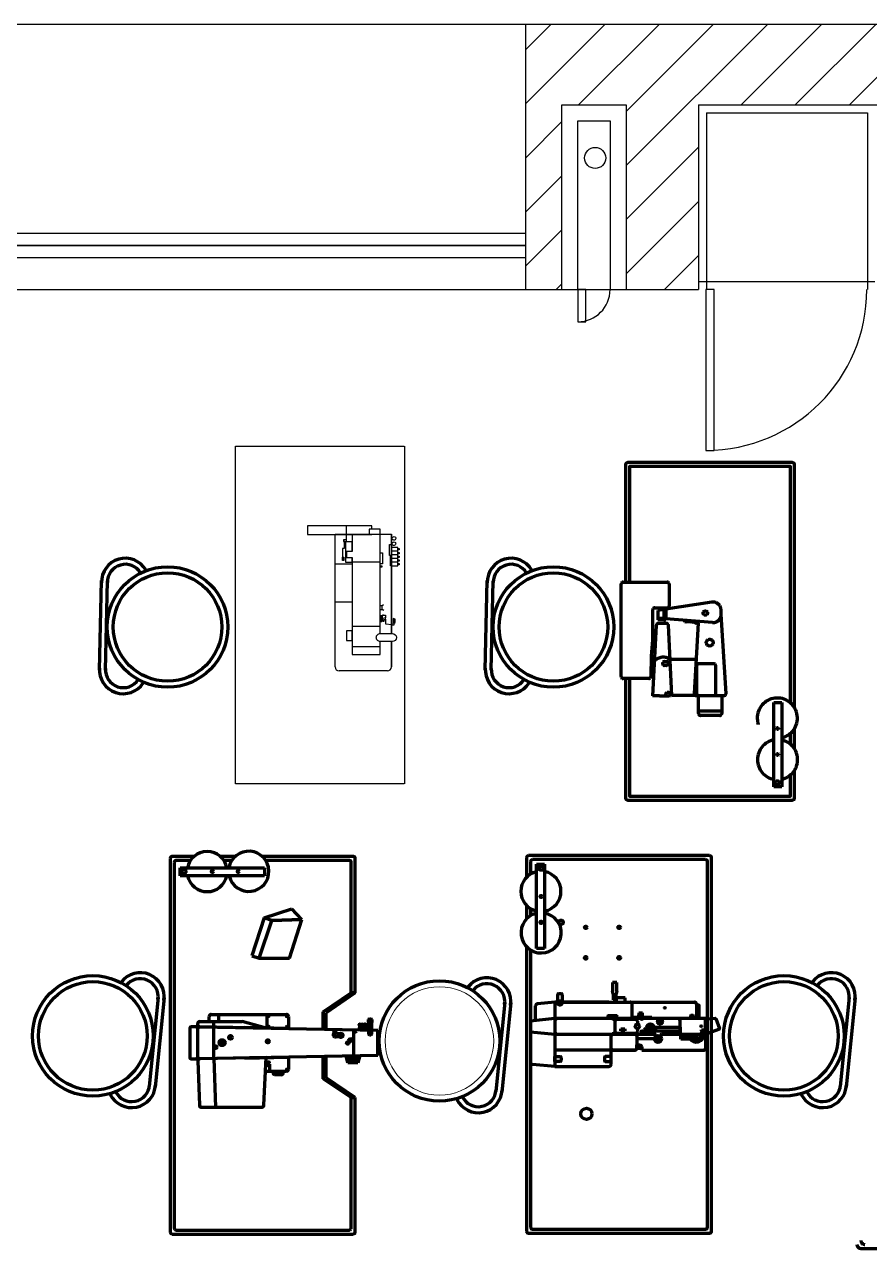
# Model space of a CAD drawing. Header units: inches. Extents: x 548 to 1330, y 676 to 1006.
# Drawn here: x 1081.9 to 1187, y 853.6 to 1005.9 of the extents above; entities that cross this region are included whole.
import ezdxf

# ---------------------------------------------------------------- set-up
doc = ezdxf.new("R2010")
doc.units = ezdxf.units.IN
doc.linetypes.add('ACAD_ISO02W100', pattern=[15, 12, -3])
for name, color, linetype in [('chair', 10, 'Continuous'), ('machines', 21, 'Continuous'), ('main wall', 40, 'Continuous'), ('window', 99, 'Continuous')]:
    doc.layers.add(name, color=color, linetype=linetype)

# ---------------------------------------------------------------- blocks, each defined once
blk = doc.blocks.new('nobs')
at = {"layer": 'machines'}
for p, q in [((826.11, 1346.75), (826.11, 1345.95)), ((826.58, 1345.95), (826.58, 1346.75)), ((827.04, 1345.95), (827.04, 1346.75)), ((827.49, 1345.95), (827.49, 1346.75)), ((827.95, 1345.95), (827.95, 1346.75)), ((828.41, 1345.95), (828.41, 1346.75)), ((826.11, 1345.95), (828.41, 1345.95))]:
    blk.add_line(p, q, dxfattribs=at)
for points in [[(826.26, 1345.95), (826.42, 1345.95), (826.42, 1345.78), (826.26, 1345.78)], [(826.72, 1345.95), (826.88, 1345.95), (826.88, 1345.78), (826.72, 1345.78)], [(827.17, 1345.95), (827.34, 1345.95), (827.34, 1345.78), (827.17, 1345.78)], [(827.63, 1345.95), (827.79, 1345.95), (827.79, 1345.78), (827.63, 1345.78)], [(828.12, 1345.95), (828.28, 1345.95), (828.28, 1345.78), (828.12, 1345.78)]]:
    blk.add_lwpolyline(points, close=True, dxfattribs=at)
blk = doc.blocks.new('line1machine10')
at = {"layer": 'machines'}
for p, q in [((-42, 21.02), (0, 21.02)), ((-42, 0.02), (-42, 21.02)), ((0, 21.02), (0, 0.02)), ((-9.89, 12.06), (-10.96, 12.06)), ((-10.96, 12.06), (-10.96, 4.06)), ((-9.89, 4.06), (-9.89, 12.06)), ((-27.95, 2.13), (-27.95, 8.13)), ((-27.45, 8.63), (-10.95, 8.63)), ((-19.4, 6.52), (-19.4, 8.63)), ((-14.69, 6.52), (-14.69, 8.63)), ((-12.71, 7.7), (-14.08, 7.7)), ((-12.71, 7.48), (-12.71, 7.7)), ((-10.95, 8.63), (-10.95, 1.63)), ((-13.84, 6.52), (-25.9, 6.52)), ((-25.9, 6.52), (-25.9, 3.02)), ((-24.9, 6.52), (-24.9, 3.02)), ((-22.4, 6.52), (-22.4, 3.02)), ((-14.4, 6.52), (-14.4, 3.02)), ((-10.9, 6.52), (-13.1, 6.52)), ((-11.89, 7.48), (-12.71, 7.48)), ((-11.92, 7.48), (-11.73, 7.48)), ((-11.87, 7.19), (-9.9, 7.19)), ((-23.8, 3.5), (-23.8, 3.5)), ((-10.32, 4.06), (-9.89, 4.06)), ((-24.3, 1.63), (-27.45, 1.63)), ((-27.45, 1.63), (-24.3, 1.63)), ((-25.9, 3.02), (-24.3, 3.02)), ((-23.3, 3.02), (-10.9, 3.02)), ((-10.95, 1.63), (-23.3, 1.63)), ((-23.3, 1.63), (-10.95, 1.63)), ((-22.06, 1.53), (-22.21, 1.61)), ((-22.21, 1.61), (-22.21, 1.29)), ((-22.08, 2.34), (-22.18, 1.59)), ((-21.53, 2.34), (-22.08, 2.34)), ((-21.86, 2.84), (-21.03, 2.84)), ((-21.44, 2.75), (-21.78, 2.74)), ((-21.78, 2.74), (-21.78, 2.74)), ((-21.78, 2.74), (-21.77, 2.51)), ((-21.77, 2.51), (-21.57, 2.51)), ((-21.57, 2.51), (-21.53, 2.34)), ((-21.53, 2.34), (-21.35, 2.34)), ((-21.37, 2.34), (-21.44, 2.75)), ((-21.38, 2.74), (-21.04, 2.74)), ((-21.04, 2.34), (-21.37, 2.34)), ((-21.04, 2.74), (-21.04, 2.62)), ((-21.04, 2.62), (-21.04, 2.74)), ((-21.04, 2.74), (-21.04, 2.34)), ((-20.44, 2.58), (-20.31, 2.76)), ((-20.31, 3.02), (-20.31, 2.76)), ((-20.31, 2.76), (-19.83, 2.76)), ((-19.83, 3.02), (-19.83, 2.76)), ((-19.83, 2.76), (-19.71, 2.6)), ((-14.88, 1.63), (-14.88, 1.75)), ((-14.88, 1.75), (-13.6, 1.75)), ((-13.6, 1.75), (-13.6, 1.87)), ((-13.6, 1.87), (-12.24, 1.87)), ((-10.95, 1.63), (-13.25, 1.63)), ((-12.24, 1.87), (-12.24, 1.62)), ((0, 0), (-42, 0)), ((-23.8, 1), (-23.8, 1)), ((-22.21, 1.29), (-22.01, 1.29)), ((-21.43, 1.39), (-22.04, 1.39)), ((-22.03, 1.37), (-21.94, 1.18)), ((-21.94, 1.18), (-21.52, 1.18)), ((-21.52, 1.18), (-21.43, 1.39))]:
    blk.add_line(p, q, dxfattribs=at)
for points in [[(-14.2, 7.7), (-13.82, 7.7), (-13.82, 7.55), (-14.2, 7.55)], [(-24.17, 6.52), (-22.96, 6.52), (-22.96, 7.2), (-24.17, 7.2)], [(-13.1, 6.52), (-12.63, 6.52), (-12.63, 6.52), (-13.1, 6.52)], [(-11.87, 7.19), (-11.63, 7.19), (-11.63, 7.6), (-11.87, 7.6)], [(-10.95, 3.02), (-10.32, 3.02), (-10.32, 4.38), (-10.95, 4.38)], [(-15.06, 3.02), (-14.87, 3.02), (-14.87, 2.84), (-15.06, 2.84)], [(-14.63, 3.02), (-13.27, 3.02), (-13.27, 2.74), (-14.63, 2.74)], [(-21.92, 1.34), (-21.53, 1.34), (-21.53, 1.25), (-21.92, 1.25)]]:
    blk.add_lwpolyline(points, close=True, dxfattribs=at)
for points in [[(-13.1, 6.52), (-11.89, 6.52), (-11.89, 7.34), (-14.42, 7.34), (-14.42, 6.52), (-13.84, 6.52)], [(-13.1, 6.52), (-13.1, 7.2), (-13.84, 7.2), (-13.84, 6.52)]]:
    blk.add_lwpolyline(points, dxfattribs=at)
blk.add_lwpolyline([(-24.3, 1.5), (-24.3, 3, -0.414214), (-23.8, 3.5, -0.414214), (-23.3, 3), (-23.3, 1.5, -1)], format="xyb", close=True, dxfattribs=at)
for centre, start, end in [((-27.45, 8.13), 90, 180), ((-27.45, 2.13), 180, 270)]:
    blk.add_arc(centre, 0.5, start, end, dxfattribs=at)
for centre in [(-12.13, 1.32), (-11.47, 1.3)]:
    blk.add_ellipse(centre, major_axis=(0.06, -0.224), ratio=0.957663, dxfattribs=at)
blk.add_blockref('nobs', (-841, -1345.12), dxfattribs=at)

msp = doc.modelspace()

# ---------------------------------------------------------------- hatches: boundary and pattern name
h = msp.add_hatch()
h.set_pattern_fill('ANSI31', color=256, scale=1.5)
h.paths.add_polyline_path([(730.74, 1005.91), (637.24, 1005.91), (637.24, 972.91), (646.74, 972.91), (646.74, 995.91), (707.74, 995.91), (707.74, 972.91), (716.24, 972.91), (716.24, 995.91), (726.74, 995.91), (726.74, 972.91), (730.74, 972.91)])
h.paths.add_polyline_path([(923.24, 995.91), (977.24, 995.91), (977.24, 972.91), (985.24, 972.91), (985.24, 1005.91), (902.74, 1005.91), (889.74, 1005.91), (889.74, 972.91), (923.24, 972.91)])
h.paths.add_polyline_path([(1237.74, 1005.91), (1144.24, 1005.91), (1144.24, 972.91), (1148.74, 972.91), (1148.74, 995.91), (1156.74, 995.91), (1156.74, 972.91), (1165.74, 972.91), (1165.74, 995.91), (1226.74, 995.91), (1226.74, 972.91), (1237.74, 972.91)])

# ---------------------------------------------------------------- linework, layer by layer
for p, q in [((1144.24, 972.91), (1144.24, 1005.91)), ((1148.74, 972.91), (1148.74, 995.91)), ((1148.74, 995.91), (1156.74, 995.91)), ((1156.74, 995.91), (1156.74, 972.91)), ((1165.74, 995.91), (1226.74, 995.91)), ((1165.74, 995.91), (1165.74, 972.91)), ((1166.74, 994.91), (1186.74, 994.91)), ((1166.74, 994.91), (1166.74, 972.91)), ((1186.74, 994.91), (1186.74, 972.91)), ((1150.74, 972.91), (1150.74, 993.91)), ((1150.74, 993.91), (1154.74, 993.91)), ((1154.74, 993.91), (1154.74, 972.91)), ((1165.74, 973.91), (1187.66, 973.91)), ((1073.24, 972.91), (1165.74, 972.91))]:
    msp.add_line(p, q)
at = {"color": 40, "lineweight": 0}
msp.add_line((1237.74, 1005.91), (1144.24, 1005.91), dxfattribs=at)
at = {"color": 7, "lineweight": 0}
for p, q in [((1144.24, 1005.91), (1144.24, 972.91)), ((1148.74, 972.91), (1148.74, 995.91)), ((1148.74, 995.91), (1156.74, 995.91)), ((1156.74, 995.91), (1156.74, 972.91)), ((1165.74, 972.91), (1165.74, 995.91)), ((1165.74, 995.91), (1226.74, 995.91)), ((1144.24, 972.91), (1148.74, 972.91)), ((1156.74, 972.91), (1165.74, 972.91))]:
    msp.add_line(p, q, dxfattribs=at)
for points in [[(1150.74, 972.91), (1150.74, 968.91), (1151.74, 968.91), (1151.74, 972.91)], [(1166.66, 972.91), (1166.66, 952.91), (1167.66, 952.91), (1167.66, 972.91)]]:
    msp.add_lwpolyline(points, close=True)
msp.add_circle((1152.88, 989.3), 1.31)
for centre, radius in [((1150.74, 972.91), 3.99), ((1166.66, 972.91), 20)]:
    msp.add_arc(centre, radius, 270, 0)
at = {"color": 10, "lineweight": 0}
for centre, start, end in [((1099.71, 930.93), 0, 180), ((1147.69, 930.93), 0, 180), ((1099.71, 930.93), 180, 0), ((1147.69, 930.93), 180, 0), ((1090.42, 880.04), 0, 180), ((1176.35, 880.04), 0, 180), ((1133.52, 879.41), 0, 180), ((1090.42, 880.04), 180, 0), ((1133.52, 879.41), 180, 0), ((1176.35, 880.04), 180, 0)]:
    msp.add_arc(centre, 6.75, start, end, dxfattribs=at)
at = {"layer": 'chair', "lineweight": 100}
for p, q in [((1091.23, 925.54), (1091.49, 936.7)), ((1091.98, 925.54), (1092.24, 936.67)), ((1139.21, 925.54), (1139.46, 936.7)), ((1139.96, 925.54), (1140.21, 936.67)), ((1098.54, 884.82), (1097.44, 873.75)), ((1099.29, 884.77), (1098.18, 873.66)), ((1141.64, 884.2), (1140.53, 873.12)), ((1142.39, 884.14), (1141.28, 873.03)), ((1184.47, 884.82), (1183.36, 873.75)), ((1185.22, 884.77), (1184.11, 873.66))]:
    msp.add_line(p, q, dxfattribs=at)
for centre, radius in [((1099.71, 930.93), 7.5), ((1147.69, 930.93), 7.5), ((1099.71, 930.93), 6.75), ((1147.69, 930.93), 6.75), ((1090.42, 880.04), 7.5), ((1090.42, 880.04), 6.75), ((1133.52, 879.41), 7.5), ((1176.35, 880.04), 7.5), ((1176.35, 880.04), 6.75)]:
    msp.add_circle(centre, radius, dxfattribs=at)
for centre, radius, start, end in [((1094.46, 936.51), 2.97, 30.6651, 181.4564), ((1094.46, 936.51), 2.22, 30.6651, 181.4564), ((1142.43, 936.51), 2.97, 30.6651, 181.4564), ((1142.43, 936.51), 2.22, 30.6651, 181.4564), ((1094.21, 925.6), 2.97, 175.9103, 326.7016), ((1094.21, 925.6), 2.22, 175.9103, 326.7016), ((1142.18, 925.6), 2.97, 175.9103, 326.7016), ((1142.18, 925.6), 2.22, 175.9103, 326.7016), ((1096.32, 884.94), 2.97, 351.5308, 142.3221), ((1096.32, 884.94), 2.22, 351.5308, 142.3221), ((1139.42, 884.31), 2.97, 351.5308, 142.3221), ((1182.25, 884.94), 2.97, 351.5308, 142.3221), ((1182.25, 884.94), 2.22, 351.5308, 142.3221), ((1139.42, 884.31), 2.22, 351.5308, 142.3221), ((1095.24, 874.08), 2.97, 206.2857, 357.077), ((1095.24, 874.08), 2.22, 206.2857, 357.077), ((1138.34, 873.45), 2.97, 206.2857, 357.077), ((1138.34, 873.45), 2.22, 206.2857, 357.077), ((1181.17, 874.08), 2.97, 206.2857, 357.077), ((1181.17, 874.08), 2.22, 206.2857, 357.077)]:
    msp.add_arc(centre, radius, start, end, dxfattribs=at)
at = {"layer": 'machines'}
for p, q in [((1108.15, 911.42), (1108.15, 953.42)), ((1108.15, 953.42), (1129.15, 953.42)), ((1129.17, 953.42), (1129.17, 911.42)), ((1125.11, 943.53), (1117.11, 943.53)), ((1117.11, 943.53), (1117.11, 942.46)), ((1121.98, 941.55), (1121.98, 943.52)), ((1125.11, 943.1), (1125.11, 943.53)), ((1117.11, 942.46), (1125.11, 942.46)), ((1120.54, 942.47), (1127.54, 942.47)), ((1120.54, 925.97), (1120.54, 942.47)), ((1121.69, 941.5), (1121.69, 941.69)), ((1121.69, 941.52), (1121.69, 940.71)), ((1122.65, 942.52), (1122.65, 940.31)), ((1126.15, 930.12), (1126.15, 942.52)), ((1127.54, 942.47), (1127.54, 930.12)), ((1127.54, 930.12), (1127.54, 942.47)), ((1127.54, 942.47), (1127.54, 940.17)), ((1121.69, 940.71), (1121.48, 940.71)), ((1121.48, 940.71), (1121.48, 939.34)), ((1127.3, 939.82), (1127.3, 941.18)), ((1127.3, 941.18), (1127.55, 941.18)), ((1128.34, 940.83), (1127.54, 940.83)), ((1128.34, 940.37), (1127.54, 940.37)), ((1128.34, 939.91), (1127.54, 939.91)), ((1128.34, 938.53), (1128.34, 940.83)), ((1122.65, 938.73), (1120.54, 938.73)), ((1122.65, 939.58), (1122.65, 927.52)), ((1122.65, 939.02), (1126.15, 939.02)), ((1127.42, 939.82), (1127.3, 939.82)), ((1127.42, 938.54), (1127.42, 939.82)), ((1127.54, 938.54), (1127.42, 938.54)), ((1128.34, 939.45), (1127.54, 939.45)), ((1128.34, 938.99), (1127.54, 938.99)), ((1127.54, 938.53), (1128.34, 938.53)), ((1122.65, 934.02), (1120.54, 934.02)), ((1126.15, 933.59), (1126.41, 933.59)), ((1126.15, 933.11), (1126.41, 933.11)), ((1126.33, 931.55), (1126.33, 932.39)), ((1126.41, 933.59), (1126.57, 933.71)), ((1126.41, 933.11), (1126.41, 933.59)), ((1126.6, 932.98), (1126.41, 933.11)), ((1126.43, 932.03), (1126.43, 932.38)), ((1126.43, 932.38), (1126.56, 932.38)), ((1126.56, 932.38), (1126.43, 932.38)), ((1126.43, 932.38), (1126.83, 932.38)), ((1126.83, 932.38), (1126.83, 932.05)), ((1122.65, 931.02), (1126.15, 931.02)), ((1126.83, 932.05), (1126.42, 931.98)), ((1126.42, 931.98), (1126.43, 931.64)), ((1126.43, 931.64), (1126.66, 931.65)), ((1126.43, 931.64), (1126.43, 931.64)), ((1126.66, 931.85), (1126.83, 931.88)), ((1126.66, 931.65), (1126.66, 931.85)), ((1126.83, 931.88), (1126.83, 932.07)), ((1126.83, 931.88), (1126.83, 931.34)), ((1126.83, 931.34), (1127.58, 931.24)), ((1127.65, 931.36), (1127.56, 931.2)), ((1127.56, 931.2), (1127.88, 931.2)), ((1128, 931.9), (1127.78, 931.99)), ((1127.78, 931.99), (1127.78, 931.37)), ((1127.8, 931.38), (1128, 931.48)), ((1127.88, 931.2), (1127.88, 931.41)), ((1128, 931.48), (1128, 931.9)), ((1125.67, 929.62), (1125.67, 929.62)), ((1128.17, 929.62), (1128.17, 929.62)), ((1122.65, 928.52), (1126.15, 928.52)), ((1126.15, 927.52), (1126.15, 929.12)), ((1127.54, 929.12), (1127.54, 925.97)), ((1127.54, 925.97), (1127.54, 929.12)), ((1122.65, 927.52), (1126.15, 927.52)), ((1127.04, 925.47), (1121.04, 925.47)), ((1129.15, 911.42), (1108.15, 911.42))]:
    msp.add_line(p, q, dxfattribs=at)
at = {"layer": 'machines', "linetype": 'ACAD_ISO02W100', "lineweight": 100}
for p, q in [((1156.1, 924.76), (1156.1, 936.26)), ((1156.35, 936.51), (1161.85, 936.51)), ((1162.1, 936.26), (1162.1, 933.56)), ((1167.39, 934.02), (1161.68, 933.14)), ((1160.03, 933.06), (1160.03, 929.29)), ((1160.28, 933.31), (1161.85, 933.31)), ((1161.41, 933.09), (1160.68, 932.98)), ((1160.68, 932.98), (1160.68, 931.82)), ((1161.41, 933.03), (1161.41, 933.31)), ((1161.41, 933.03), (1161.41, 931.97)), ((1161.68, 933.03), (1161.68, 933.31)), ((1161.68, 933.03), (1161.68, 932.03)), ((1163.1, 933.31), (1163.1, 933.29)), ((1168.54, 932.48), (1168.54, 933.03)), ((1169.15, 922.66), (1168.54, 932.48)), ((1161.41, 931.97), (1160.68, 932.04)), ((1161.42, 931.78), (1160.69, 931.82)), ((1167.46, 931.49), (1161.66, 931.93)), ((1164.02, 931.53), (1164.02, 931.75)), ((1165.69, 931.39), (1165.18, 922.65)), ((1160.03, 929.34), (1159.86, 927.35)), ((1159.86, 927.32), (1159.8, 924.75)), ((1165.43, 926.89), (1162.2, 926.89)), ((1167.64, 926.35), (1165.75, 926.35)), ((1165.5, 926.1), (1165.5, 922.64)), ((1167.89, 922.64), (1167.89, 926.1)), ((1159.55, 924.51), (1156.35, 924.51)), ((1160.87, 922.36), (1160.01, 922.36)), ((1162.41, 922.39), (1162.31, 922.38)), ((1165.43, 922.39), (1162.41, 922.39)), ((1165.43, 922.39), (1168.9, 922.39)), ((1165.75, 922.39), (1167.64, 922.39)), ((1168.6, 920.46), (1165.74, 920.46)), ((1125.86, 877.62), (1125.86, 880.74)), ((1125.86, 880.69), (1125.86, 880.69)), ((1125.86, 880.59), (1125.86, 877.77)), ((1125.86, 877.77), (1125.86, 877.62)), ((1122.54, 872.38), (1123.04, 872.38))]:
    msp.add_line(p, q, dxfattribs=at)
at = {"layer": 'machines', "lineweight": 100}
for p, q in [((1100.04, 902.13), (1100.04, 855.63)), ((1103, 902.38), (1100.29, 902.38)), ((1102.56, 901.88), (1100.79, 901.88)), ((1108.14, 902.38), (1106.28, 902.38)), ((1107.71, 901.88), (1106.72, 901.88)), ((1122.79, 902.38), (1111.49, 902.38)), ((1122.29, 901.88), (1111.91, 901.88)), ((1123.04, 885.38), (1123.04, 902.13)), ((1144.35, 902.23), (1144.35, 899.78)), ((1167.1, 902.48), (1144.6, 902.48)), ((1166.6, 901.98), (1145.1, 901.98)), ((1167.35, 855.73), (1167.35, 902.23)), ((1100.54, 901.63), (1100.54, 856.13)), ((1101.27, 900.95), (1111.77, 900.95)), ((1101.27, 899.95), (1101.27, 900.95)), ((1111.77, 900.95), (1111.77, 899.95)), ((1122.54, 885.38), (1122.54, 901.63)), ((1144.85, 901.73), (1144.85, 900.17)), ((1145.59, 890.9), (1145.59, 901.4)), ((1145.59, 901.4), (1146.59, 901.4)), ((1145.59, 890.9), (1145.59, 901.4)), ((1145.59, 901.4), (1146.59, 901.4)), ((1145.59, 890.9), (1145.59, 901.4)), ((1145.59, 901.4), (1146.59, 901.4)), ((1146.59, 901.4), (1146.59, 890.9)), ((1146.59, 901.4), (1146.59, 890.9)), ((1146.59, 901.4), (1146.59, 890.9)), ((1166.85, 856.23), (1166.85, 901.73)), ((1111.77, 899.95), (1101.27, 899.95)), ((1111.74, 894.72), (1115.17, 895.85)), ((1116.41, 894.52), (1115.17, 895.85)), ((1144.35, 896.28), (1144.35, 894.58)), ((1144.85, 895.89), (1144.85, 894.98)), ((1111.74, 894.72), (1110.17, 890.01)), ((1111.12, 889.71), (1112.69, 894.4)), ((1112.69, 894.4), (1111.74, 894.72)), ((1116.41, 894.52), (1112.69, 894.4)), ((1112.69, 894.4), (1116.41, 894.52)), ((1114.88, 889.71), (1116.41, 894.52)), ((1110.17, 890.01), (1111.12, 889.71)), ((1111.12, 889.71), (1114.88, 889.71)), ((1144.35, 891.14), (1144.35, 855.73)), ((1144.85, 890.73), (1144.85, 856.23)), ((1146.59, 890.9), (1145.59, 890.9)), ((1146.59, 890.9), (1145.59, 890.9)), ((1146.59, 890.9), (1145.59, 890.9)), ((1155.58, 886.7), (1155.03, 886.7)), ((1155.03, 886.7), (1155.03, 885.6)), ((1155.58, 885.6), (1155.58, 886.7)), ((1119.04, 883.04), (1122.54, 885.38)), ((1123.04, 885.38), (1119.44, 882.91)), ((1123.04, 885.38), (1122.54, 885.38)), ((1148.22, 884.25), (1148.22, 885.21)), ((1148.32, 885.31), (1148.68, 885.31)), ((1148.78, 885.21), (1148.78, 884.25)), ((1155.13, 885.28), (1155.03, 885.6)), ((1155.13, 885.28), (1155.13, 884.51)), ((1155.58, 885.6), (1155.48, 885.28)), ((1155.48, 884.51), (1155.48, 885.28)), ((1145.47, 881.99), (1145.47, 883.77)), ((1147.85, 884.25), (1145.69, 884.02)), ((1148.25, 884.25), (1147.85, 884.25)), ((1147.85, 884.25), (1147.85, 876.25)), ((1147.85, 884.25), (1148.25, 884.25)), ((1148.25, 884.25), (1148.22, 884.25)), ((1154.6, 884.25), (1148.74, 884.25)), ((1148.74, 884.25), (1165.22, 884.25)), ((1148.78, 884.25), (1148.74, 884.25)), ((1155.48, 884.76), (1155.13, 884.76)), ((1155.13, 884.51), (1155.48, 884.51)), ((1155.27, 884.51), (1155.27, 884.45)), ((1155.33, 884.51), (1155.27, 884.51)), ((1155.27, 884.45), (1155.33, 884.45)), ((1155.33, 884.45), (1155.33, 884.51)), ((1156.61, 884.76), (1155.48, 884.76)), ((1155.48, 884.76), (1155.48, 884.25)), ((1155.48, 884.25), (1156.61, 884.25)), ((1156.61, 884.25), (1156.61, 884.76)), ((1157.47, 882.25), (1157.47, 884)), ((1165.47, 884), (1165.47, 882.25)), ((1165.47, 883.78), (1165.47, 882.25)), ((1165.73, 883.88), (1165.57, 883.88)), ((1165.83, 882.25), (1165.83, 883.78)), ((1104.9, 881.82), (1104.9, 882.47)), ((1105.15, 882.72), (1114.49, 882.72)), ((1106.09, 881.82), (1106.09, 882.72)), ((1112.08, 881), (1112.08, 882.72)), ((1114.74, 882.47), (1114.74, 880.95)), ((1119.04, 880.87), (1119.04, 883.04)), ((1119.44, 880.87), (1119.44, 882.91)), ((1124.7, 881.72), (1124.7, 882.06)), ((1124.8, 882.16), (1125, 882.16)), ((1125.1, 882.06), (1125.1, 881.72)), ((1144.85, 881.92), (1147.85, 882.25)), ((1147.85, 882.25), (1166.75, 882.25)), ((1154.44, 882.45), (1154.44, 882.25)), ((1154.44, 882.25), (1155.6, 882.25)), ((1155.5, 882.55), (1154.54, 882.55)), ((1155.6, 882.25), (1155.6, 882.45)), ((1155.6, 882.14), (1157.88, 882.14)), ((1159.94, 882.34), (1157.61, 882.34)), ((1157.61, 882.34), (1157.61, 882.25)), ((1157.61, 882.25), (1159.94, 882.25)), ((1158.78, 882.85), (1158.3, 882.85)), ((1158.3, 882.85), (1158.3, 882.34)), ((1158.3, 882.52), (1158.3, 882.68)), ((1158.3, 882.68), (1158.4, 882.68)), ((1158.4, 882.52), (1158.3, 882.52)), ((1158.3, 882.34), (1158.78, 882.34)), ((1158.34, 882.85), (1158.34, 882.89)), ((1158.34, 882.89), (1158.72, 882.89)), ((1158.72, 882.85), (1158.34, 882.85)), ((1158.4, 882.68), (1158.4, 882.52)), ((1158.72, 882.89), (1158.72, 882.85)), ((1158.78, 882.34), (1158.78, 882.85)), ((1159.94, 882.25), (1159.94, 882.34)), ((1163.47, 880.25), (1163.47, 882.25)), ((1164.73, 882.28), (1164.73, 882.25)), ((1164.73, 882.25), (1165.13, 882.25)), ((1164.75, 882.54), (1164.75, 882.46)), ((1164.77, 882.41), (1164.77, 882.58)), ((1164.8, 882.41), (1164.8, 882.59)), ((1165.05, 882.59), (1164.8, 882.59)), ((1164.8, 882.41), (1165.05, 882.41)), ((1164.83, 882.41), (1164.83, 882.59)), ((1165.03, 882.38), (1164.83, 882.38)), ((1164.86, 882.41), (1164.86, 882.59)), ((1164.89, 882.41), (1164.89, 882.59)), ((1164.9, 882.38), (1164.9, 882.41)), ((1164.9, 882.41), (1164.96, 882.41)), ((1164.96, 882.38), (1164.9, 882.38)), ((1164.92, 882.41), (1164.92, 882.59)), ((1164.95, 882.41), (1164.95, 882.59)), ((1164.96, 882.41), (1164.96, 882.38)), ((1164.98, 882.41), (1164.98, 882.59)), ((1165, 882.41), (1165, 882.59)), ((1165.04, 882.41), (1165.04, 882.59)), ((1165.06, 882.41), (1165.06, 882.59)), ((1165.09, 882.42), (1165.09, 882.58)), ((1165.1, 882.46), (1165.1, 882.54)), ((1165.13, 882.25), (1165.13, 882.28)), ((1165.47, 882.25), (1165.83, 882.25)), ((1166.61, 880.25), (1166.61, 882.25)), ((1166.85, 882.17), (1167.83, 882.23)), ((1166.85, 880.35), (1166.85, 882.17)), ((1166.85, 880.35), (1166.85, 882.15)), ((1167.87, 882.2), (1168.36, 880.96)), ((1102.46, 880.92), (1102.46, 877.42)), ((1103.21, 881.17), (1102.71, 881.17)), ((1103.46, 881.42), (1103.46, 881.57)), ((1103.46, 877.43), (1103.46, 880.92)), ((1103.46, 877.42), (1103.46, 880.92)), ((1103.71, 881.82), (1108.98, 881.82)), ((1111.96, 881.01), (1103.71, 881.17)), ((1103.72, 881.17), (1125.86, 880.74)), ((1105.46, 881.13), (1105.46, 881.82)), ((1105.46, 877.21), (1105.46, 881.13)), ((1111.96, 881.01), (1108.98, 881.82)), ((1114.74, 880.95), (1109.25, 881.07)), ((1111.96, 881.02), (1111.96, 881.01)), ((1120.59, 880.56), (1120.45, 880.56)), ((1122.88, 877.62), (1122.88, 880.79)), ((1123.52, 881.37), (1123.52, 881.47)), ((1123.52, 880.94), (1123.52, 880.97)), ((1123.57, 881.52), (1123.98, 881.52)), ((1123.98, 881.32), (1123.57, 881.32)), ((1123.57, 881.02), (1123.98, 881.02)), ((1123.98, 880.89), (1123.57, 880.89)), ((1123.59, 881.02), (1123.72, 881.32)), ((1123.99, 881.02), (1123.59, 881.02)), ((1123.61, 881.06), (1123.97, 881.06)), ((1123.62, 881.11), (1123.94, 881.11)), ((1123.64, 881.14), (1123.92, 881.14)), ((1123.66, 881.18), (1123.9, 881.18)), ((1123.68, 881.22), (1123.88, 881.22)), ((1123.69, 880.89), (1123.69, 880.78)), ((1123.7, 881.27), (1123.85, 881.27)), ((1123.72, 881.32), (1123.72, 881.32)), ((1123.72, 881.32), (1123.82, 881.32)), ((1123.82, 881.32), (1123.99, 881.02)), ((1123.85, 880.89), (1123.85, 880.78)), ((1124.03, 881.47), (1124.03, 881.37)), ((1124.03, 881.03), (1124.03, 881)), ((1124.03, 880.97), (1124.03, 880.94)), ((1124.06, 881.37), (1124.06, 881.38)), ((1124.49, 881.08), (1124.08, 881.08)), ((1124.08, 880.95), (1124.49, 880.95)), ((1124.11, 881.43), (1124.42, 881.43)), ((1124.42, 881.32), (1124.11, 881.32)), ((1124.16, 881.43), (1124.16, 881.46)), ((1124.37, 881.43), (1124.16, 881.43)), ((1124.37, 881.32), (1124.16, 881.32)), ((1124.16, 881.32), (1124.16, 881.08)), ((1124.16, 881.08), (1124.37, 881.08)), ((1124.16, 880.95), (1124.16, 880.77)), ((1124.21, 881.51), (1124.32, 881.51)), ((1124.37, 881.46), (1124.37, 881.43)), ((1124.37, 881.08), (1124.37, 881.32)), ((1124.37, 880.95), (1124.37, 880.77)), ((1124.47, 881.38), (1124.47, 881.37)), ((1124.54, 881), (1124.54, 881.03)), ((1125.1, 881.72), (1124.7, 881.72)), ((1125.1, 881.72), (1124.7, 881.72)), ((1124.7, 881.72), (1124.7, 880.29)), ((1125.1, 880.29), (1125.1, 881.72)), ((1144.85, 881.92), (1144.85, 876.73)), ((1144.85, 880.54), (1147.85, 880.25)), ((1155.35, 880.6), (1155.35, 881.89)), ((1156.08, 880.66), (1156.08, 880.9)), ((1156.08, 880.9), (1156.55, 880.9)), ((1156.55, 880.66), (1156.08, 880.66)), ((1156.55, 880.9), (1156.55, 880.66)), ((1158.13, 881.89), (1158.13, 881.51)), ((1158.13, 880.98), (1158.13, 880.6)), ((1158.59, 880.25), (1158.59, 880.56)), ((1158.69, 880.66), (1158.77, 880.66)), ((1158.77, 880.66), (1158.93, 880.66)), ((1159.03, 880.76), (1159.03, 880.84)), ((1159.13, 880.94), (1159.33, 880.94)), ((1159.15, 880.59), (1159.15, 880.73)), ((1159.25, 880.83), (1159.4, 880.83)), ((1160.21, 880.49), (1159.25, 880.49)), ((1160.05, 880.83), (1160.21, 880.83)), ((1160.13, 880.94), (1160.34, 880.94)), ((1160.16, 881.11), (1163.47, 881.11)), ((1160.31, 880.73), (1160.31, 880.59)), ((1160.44, 880.84), (1160.44, 880.76)), ((1160.54, 880.66), (1163.47, 880.68)), ((1163.47, 881.11), (1163.47, 880.25)), ((1166.1, 880.67), (1166.1, 880.8)), ((1166.1, 880.8), (1166.61, 880.8)), ((1166.43, 880.67), (1166.1, 880.67)), ((1166.61, 880.8), (1166.43, 880.8)), ((1166.43, 880.67), (1166.43, 880.38)), ((1166.61, 880.49), (1166.61, 881.25)), ((1166.61, 881.25), (1166.61, 881.25)), ((1166.61, 881.25), (1166.61, 880.49)), ((1166.61, 880.8), (1166.61, 880.67)), ((1166.61, 880.38), (1166.61, 880.8)), ((1166.61, 880.49), (1166.61, 880.49)), ((1168.33, 880.89), (1166.85, 880.35)), ((1120.35, 880.46), (1120.35, 880.04)), ((1120.35, 880.04), (1120.35, 880.29)), ((1120.45, 879.94), (1120.69, 879.94)), ((1121.06, 879.94), (1120.45, 879.94)), ((1120.69, 880.39), (1120.69, 880.46)), ((1121.06, 880.29), (1120.79, 880.29)), ((1124.8, 880.19), (1125, 880.19)), ((1147.85, 880.25), (1160.29, 880.25)), ((1154.85, 878.5), (1154.85, 880)), ((1155.1, 880.25), (1157.8, 880.25)), ((1157.88, 880.35), (1155.6, 880.35)), ((1158.05, 880), (1158.05, 878.5)), ((1160.24, 879.66), (1158.05, 879.66)), ((1160.29, 880.25), (1158.59, 880.25)), ((1160.39, 879.99), (1160.39, 880.15)), ((1161.03, 880.15), (1161.03, 879.91)), ((1161.13, 880.25), (1166.75, 880.25)), ((1163.47, 880.25), (1161.13, 880.25)), ((1163.47, 880.09), (1163.47, 880.25)), ((1163.47, 880.25), (1164.73, 880.25)), ((1164.68, 880.04), (1163.52, 880.04)), ((1163.54, 879.63), (1163.54, 880.04)), ((1163.54, 880.04), (1164.64, 880.04)), ((1164.64, 879.63), (1163.54, 879.63)), ((1164.64, 880.04), (1164.64, 879.63)), ((1164.73, 880.25), (1164.73, 880.09)), ((1166.43, 880.38), (1166.61, 880.38)), ((1166.61, 880.25), (1166.61, 878.5)), ((1125.86, 877.62), (1103.72, 877.18)), ((1119.04, 874.71), (1119.04, 877.49)), ((1119.44, 874.84), (1119.44, 877.49)), ((1122.14, 876.69), (1121.91, 877.54)), ((1122.38, 876.69), (1122.25, 877.55)), ((1122.57, 876.69), (1122.53, 877.56)), ((1122.75, 876.69), (1122.72, 877.56)), ((1122.88, 877.62), (1122.88, 876.69)), ((1123.05, 876.69), (1123.08, 877.57)), ((1123.2, 876.69), (1123.36, 877.57)), ((1123.61, 877.58), (1123.36, 876.69)), ((1154.85, 878.25), (1147.85, 878.25)), ((1147.85, 876.86), (1147.85, 877.46)), ((1147.85, 877.46), (1148.56, 877.46)), ((1154.85, 877.46), (1154.13, 877.46)), ((1154.85, 876.5), (1154.85, 878.25)), ((1154.85, 878.25), (1157.8, 878.25)), ((1154.85, 876.86), (1154.85, 877.46)), ((1157.8, 878.25), (1155.1, 878.25)), ((1158.05, 878.5), (1158.05, 878.91)), ((1158.05, 878.91), (1158.42, 878.91)), ((1158.67, 878.46), (1158.05, 878.46)), ((1158.67, 878.66), (1158.67, 878.25)), ((1158.67, 878.25), (1166.36, 878.25)), ((1102.71, 877.17), (1103.21, 877.17)), ((1103.47, 876.92), (1103.67, 871.41)), ((1111.96, 877.34), (1103.71, 877.18)), ((1105.46, 877.21), (1105.68, 871.17)), ((1109.3, 877.28), (1114.74, 877.4)), ((1111.69, 871.41), (1111.96, 877.34)), ((1112.44, 876.54), (1111.92, 876.54)), ((1112.44, 875.62), (1112.44, 876.54)), ((1114.74, 877.4), (1114.74, 875.87)), ((1123.36, 876.69), (1122.14, 876.69)), ((1147.85, 876.25), (1145.07, 876.48)), ((1148.56, 876.86), (1147.85, 876.86)), ((1147.85, 876.25), (1154.6, 876.25)), ((1148.66, 877.36), (1148.66, 876.96)), ((1154.03, 877.36), (1154.03, 876.96)), ((1154.13, 876.86), (1154.85, 876.86)), ((1114.49, 875.62), (1111.88, 875.62)), ((1112.81, 875.46), (1112.81, 875.62)), ((1112.81, 875.62), (1114.1, 875.62)), ((1112.99, 875.48), (1112.99, 875.62)), ((1112.99, 875.62), (1113.88, 875.62)), ((1113.85, 875.21), (1113.06, 875.21)), ((1113.78, 875.38), (1113.09, 875.38)), ((1113.88, 875.62), (1113.88, 875.48)), ((1114.1, 875.62), (1114.1, 875.46)), ((1122.54, 872.38), (1119.04, 874.71)), ((1123.04, 872.38), (1119.44, 874.84)), ((1122.54, 856.13), (1122.54, 872.38)), ((1123.04, 855.63), (1123.04, 872.38)), ((1103.92, 871.17), (1111.44, 871.17)), ((1100.29, 855.38), (1122.79, 855.38)), ((1100.79, 855.88), (1122.29, 855.88)), ((1144.6, 855.48), (1167.1, 855.48)), ((1145.1, 855.98), (1166.6, 855.98)), ((1185.92, 853.58), (1208.92, 853.58))]:
    msp.add_line(p, q, dxfattribs=at)
for points in [[(1177.67, 920.9), (1177.67, 951.14, 0.414214), (1177.42, 951.39), (1156.92, 951.39, 0.414214), (1156.67, 951.14), (1156.67, 936.51)], [(1156.67, 924.51), (1156.67, 909.64, 0.414214), (1156.92, 909.39), (1177.42, 909.39, 0.414214), (1177.67, 909.64), (1177.67, 913.08)]]:
    msp.add_lwpolyline(points, format="xyb", dxfattribs=at)
for points in [[(1177.17, 921.49), (1177.17, 950.89), (1157.17, 950.89), (1157.17, 936.51)], [(1157.17, 924.51), (1157.17, 909.89), (1177.17, 909.89), (1177.17, 912.5)]]:
    msp.add_lwpolyline(points, dxfattribs=at)
at = {"layer": 'machines'}
for points in [[(1126.15, 942.47), (1126.15, 943.1), (1124.79, 943.1), (1124.79, 942.47)], [(1121.98, 941.55), (1121.98, 941.79), (1121.57, 941.79), (1121.57, 941.55)], [(1122.65, 940.31), (1122.65, 940.79), (1122.65, 940.79), (1122.65, 940.31)], [(1126.15, 938.79), (1126.15, 940.15), (1126.43, 940.15), (1126.43, 938.79)], [(1128.34, 940.54), (1128.34, 940.7), (1128.52, 940.7), (1128.52, 940.54)], [(1128.34, 940.05), (1128.34, 940.21), (1128.52, 940.21), (1128.52, 940.05)], [(1121.48, 939.22), (1121.48, 939.6), (1121.62, 939.6), (1121.62, 939.22)], [(1126.15, 938.36), (1126.15, 938.55), (1126.34, 938.55), (1126.34, 938.36)], [(1128.34, 939.59), (1128.34, 939.75), (1128.52, 939.75), (1128.52, 939.59)], [(1128.34, 939.14), (1128.34, 939.3), (1128.52, 939.3), (1128.52, 939.14)], [(1128.34, 938.68), (1128.34, 938.84), (1128.52, 938.84), (1128.52, 938.68)], [(1127.84, 931.5), (1127.84, 931.88), (1127.92, 931.88), (1127.92, 931.5)], [(1122.65, 929.24), (1122.65, 930.46), (1121.97, 930.46), (1121.97, 929.24)]]:
    msp.add_lwpolyline(points, close=True, dxfattribs=at)
for points in [[(1122.65, 940.31), (1122.65, 941.53), (1121.84, 941.53), (1121.84, 939), (1122.65, 939), (1122.65, 939.58)], [(1122.65, 940.31), (1121.97, 940.31), (1121.97, 939.58), (1122.65, 939.58)]]:
    msp.add_lwpolyline(points, dxfattribs=at)
at = {"layer": 'machines', "linetype": 'ACAD_ISO02W100', "lineweight": 100}
for points in [[(1161.8, 931.37), (1160.73, 931.37, 0.398513), (1160.48, 931.13), (1160.01, 922.36)], [(1162.41, 922.39), (1162, 931.14, 0.432971), (1161.72, 931.38), (1161.66, 931.37)], [(1161.25, 926.37, -0.414214), (1161.5, 926.62), (1161.78, 926.62)], [(1162, 926.4, -0.414214), (1161.75, 926.15), (1161.47, 926.15)]]:
    msp.add_lwpolyline(points, format="xyb", dxfattribs=at)
at = {"layer": 'machines'}
msp.add_lwpolyline([(1127.67, 929.12), (1126.17, 929.12, -0.414214), (1125.67, 929.62, -0.414214), (1126.17, 930.12), (1127.67, 930.12, -1)], format="xyb", close=True, dxfattribs=at)
at = {"layer": 'machines', "linetype": 'ACAD_ISO02W100', "lineweight": 100}
for points in [[(1160.87, 922.36), (1161.78, 922.36)], [(1177.17, 916.33), (1177.17, 917.7)], [(1177.17, 916.33), (1177.17, 917.7)], [(1177.67, 915.76), (1177.67, 918.29)], [(1177.67, 915.76), (1177.67, 918.29)]]:
    msp.add_lwpolyline(points, dxfattribs=at)
msp.add_lwpolyline([(1168.65, 922.41), (1168.65, 920.17, -0.414214), (1168.4, 919.92), (1165.99, 919.92, -0.414214), (1165.74, 920.17), (1165.74, 922.41)], format="xyb", close=True, dxfattribs=at)
msp.add_lwpolyline([(1175.1, 911.05), (1175.1, 921.55), (1176.1, 921.55), (1176.1, 911.05)], close=True, dxfattribs=at)
msp.add_lwpolyline([(1175.1, 911.05), (1175.1, 921.55), (1176.1, 921.55), (1176.1, 911.05)], close=True, dxfattribs=at)
for centre, radius in [((1166.58, 932.66), 0.275), ((1167.12, 928.98), 0.425), ((1161.94, 922.56), 0.26), ((1175.54, 918.28), 0.128), ((1175.54, 918.28), 0.128), ((1175.54, 915.06), 0.128), ((1175.54, 915.06), 0.128), ((1175.52, 911.54), 0.264), ((1175.52, 911.54), 0.264)]:
    msp.add_circle(centre, radius, dxfattribs=at)
at = {"layer": 'machines', "lineweight": 100}
for centre, radius in [((1101.76, 900.53), 0.264), ((1105.28, 900.51), 0.128), ((1108.5, 900.51), 0.128), ((1146.17, 900.91), 0.264), ((1146.17, 900.91), 0.264), ((1146.17, 900.91), 0.264), ((1146.15, 897.39), 0.128), ((1146.15, 897.39), 0.128), ((1146.15, 897.39), 0.128), ((1146.15, 894.17), 0.128), ((1146.15, 894.17), 0.128), ((1146.15, 894.17), 0.128), ((1148.64, 894.18), 0.264), ((1148.64, 894.18), 0.264), ((1151.71, 893.55), 0.158), ((1155.87, 893.55), 0.158), ((1151.71, 889.76), 0.158), ((1155.87, 889.76), 0.158), ((1148.5, 884.14), 0.269), ((1148.5, 884.14), 0.104), ((1161.54, 883.53), 0.0403), ((1112.28, 882.54), 0.0728), ((1114.58, 882.47), 0.0728), ((1147.96, 882.14), 0.0403), ((1155.15, 882.14), 0.0403), ((1155.23, 882.4), 0.0403), ((1155.44, 882.4), 0.0403), ((1158.7, 882.12), 0.0403), ((1160.94, 881.81), 0.305), ((1160.94, 881.81), 0.241), ((1163.36, 882.12), 0.0403), ((1112.28, 881.16), 0.0728), ((1114.58, 881.16), 0.0728), ((1123.07, 880.58), 0.0728), ((1158.13, 881.24), 0.262), ((1159.73, 881.11), 0.433), ((1159.73, 881.11), 0.396), ((1159.73, 881.11), 0.22), ((1166.06, 881.25), 0.0403), ((1166.23, 880.49), 0.144), ((1106.49, 879.2), 0.368), ((1106.49, 879.2), 0.0906), ((1107.52, 879.85), 0.23), ((1112.17, 879.36), 0.182), ((1121.25, 880.11), 0.257), ((1121.25, 880.11), 0.1), ((1122.11, 879.17), 0.142), ((1122.43, 879.49), 0.175), ((1122.75, 879.67), 0.0728), ((1124.9, 880.38), 0.0728), ((1147.96, 880.35), 0.0403), ((1155.16, 880.35), 0.0403), ((1158.7, 880.35), 0.0403), ((1160.68, 879.66), 0.433), ((1160.68, 879.66), 0.396), ((1160.68, 879.66), 0.22), ((1163.36, 880.35), 0.0403), ((1165.44, 880), 0.183), ((1105.69, 878.63), 0.174), ((1112.28, 876.74), 0.0728), ((1112.28, 876.37), 0.0728), ((1114.58, 875.86), 0.0728), ((1151.79, 870.34), 0.696)]:
    msp.add_circle(centre, radius, dxfattribs=at)
at = {"layer": 'machines', "linetype": 'ACAD_ISO02W100', "lineweight": 100}
for centre, radius, start, end in [((1156.35, 936.26), 0.25, 90, 180), ((1161.85, 936.26), 0.25, 0, 90), ((1167.54, 933.03), 1, 0, 98.8348), ((1160.28, 933.06), 0.25, 90, 180), ((1161.85, 933.56), 0.25, 270, 0), ((1167.54, 932.48), 1, 265.6519, 0), ((1161.43, 932.03), 0.25, 266.9429, 0), ((1164.5, 928.79), 2.78, 64.4269, 100.031), ((1161.33, 925.62), 1.54, 55.5137, 134.8129), ((1161.47, 926.37), 0.217, 179.9945, 270), ((1161.78, 926.4), 0.217, 359.9935, 90), ((1165.75, 926.1), 0.25, 90, 180), ((1167.64, 926.1), 0.25, 0, 90), ((1156.35, 924.76), 0.25, 180, 270), ((1159.55, 924.76), 0.25, 270, 358.8238), ((1160.28, 924.76), 0.25, 270, 275.0024), ((1162.31, 922.5), 0.117, 180.2615, 269.6949), ((1165.43, 922.64), 0.25, 176.6812, 270), ((1165.75, 922.64), 0.25, 180, 270), ((1167.64, 922.64), 0.25, 270, 0), ((1168.9, 922.64), 0.25, 270, 3.8696), ((1175.53, 919.59), 2.5, 283.0338, 259.952), ((1175.53, 919.59), 2.5, 283.0338, 259.952), ((1175.56, 914.42), 2.5, 100.6443, 259.3557), ((1175.56, 914.42), 2.5, 100.6443, 259.3557), ((1175.56, 914.42), 2.5, 282.4324, 77.5676), ((1175.56, 914.42), 2.5, 282.4324, 77.5676), ((1100.79, 856.13), 0.25, 180, 270), ((1122.29, 856.13), 0.25, 270, 0), ((1186.42, 854.58), 0.5, 180, 270)]:
    msp.add_arc(centre, radius, start, end, dxfattribs=at)
at = {"layer": 'machines'}
for centre, start, end in [((1121.04, 925.97), 180, 270), ((1127.04, 925.97), 270, 0)]:
    msp.add_arc(centre, 0.5, start, end, dxfattribs=at)
at = {"layer": 'machines', "lineweight": 100}
for centre, radius, start, end in [((1100.29, 902.13), 0.25, 90, 180), ((1100.79, 901.63), 0.25, 90, 180), ((1104.64, 900.49), 2.5, 10.6443, 169.3557), ((1109.81, 900.52), 2.5, 193.0338, 169.952), ((1122.29, 901.63), 0.25, 0, 90), ((1122.79, 902.13), 0.25, 0, 90), ((1144.6, 902.23), 0.25, 90, 180), ((1145.1, 901.73), 0.25, 90, 180), ((1166.6, 901.73), 0.25, 0, 90), ((1167.1, 902.23), 0.25, 0, 90), ((1146.13, 898.03), 2.5, 102.4324, 257.5676), ((1146.13, 898.03), 2.5, 102.4324, 257.5676), ((1146.13, 898.03), 2.5, 102.4324, 257.5676), ((1146.13, 898.03), 2.5, 280.6443, 79.3557), ((1146.13, 898.03), 2.5, 280.6443, 79.3557), ((1146.13, 898.03), 2.5, 280.6443, 79.3557), ((1104.64, 900.49), 2.5, 192.4324, 347.5676), ((1146.16, 892.86), 2.5, 103.0338, 79.952), ((1146.16, 892.86), 2.5, 103.0338, 79.952), ((1146.16, 892.86), 2.5, 103.0338, 79.952), ((1148.32, 885.21), 0.1, 90, 180), ((1148.68, 885.21), 0.1, 0, 90), ((1145.72, 883.77), 0.25, 96.1864, 180), ((1157.22, 884), 0.25, 0, 90), ((1165.22, 884), 0.25, 0, 90), ((1165.57, 883.78), 0.1, 90, 180), ((1165.73, 883.78), 0.1, 0, 90), ((1105.15, 882.47), 0.25, 90, 180), ((1114.49, 882.47), 0.25, 0, 90), ((1124.8, 882.06), 0.1, 90, 180), ((1125, 882.06), 0.1, 0, 90), ((1154.54, 882.45), 0.1, 90, 180), ((1155.6, 881.89), 0.25, 90, 180), ((1155.5, 882.45), 0.1, 0, 90), ((1157.88, 881.89), 0.25, 0, 90), ((1164.83, 882.28), 0.1, 90, 180), ((1164.8, 882.54), 0.05, 90, 180), ((1164.8, 882.46), 0.05, 180, 270), ((1165.03, 882.28), 0.1, 0, 90), ((1165.05, 882.54), 0.05, 0, 90), ((1165.05, 882.46), 0.05, 270, 0), ((1166.75, 882.15), 0.1, 0, 90), ((1167.83, 882.18), 0.05, 21.4045, 90), ((1102.71, 880.92), 0.25, 90, 180), ((1103.21, 880.92), 0.25, 0, 90), ((1103.71, 881.57), 0.25, 90, 180), ((1103.71, 881.42), 0.25, 180, 268.8823), ((1103.71, 880.92), 0.25, 88.8865, 180), ((1120.45, 880.46), 0.1, 90, 180), ((1120.59, 880.46), 0.1, 0, 90), ((1123.57, 881.47), 0.05, 90, 180), ((1123.57, 881.37), 0.05, 180, 270), ((1123.57, 880.97), 0.05, 90, 180), ((1123.57, 880.94), 0.05, 180, 270), ((1123.98, 881.47), 0.05, 0, 90), ((1123.98, 881.37), 0.05, 270, 0), ((1123.98, 880.97), 0.05, 0, 90), ((1123.98, 880.94), 0.05, 270, 0), ((1124.08, 881.03), 0.05, 90, 180), ((1124.08, 881), 0.05, 180, 270), ((1124.11, 881.38), 0.05, 90, 180), ((1124.11, 881.37), 0.05, 180, 270), ((1124.21, 881.46), 0.05, 90, 180), ((1124.32, 881.46), 0.05, 0, 90), ((1124.42, 881.38), 0.05, 0, 90), ((1124.42, 881.37), 0.05, 270, 0), ((1124.49, 881.03), 0.05, 0, 90), ((1124.49, 881), 0.05, 270, 0), ((1155.6, 880.6), 0.25, 180, 270), ((1157.88, 880.6), 0.25, 270, 0), ((1158.69, 880.56), 0.1, 90, 180), ((1158.93, 880.76), 0.1, 270, 0), ((1159.13, 880.84), 0.1, 90, 180), ((1159.25, 880.73), 0.1, 90, 180), ((1159.25, 880.59), 0.1, 180, 270), ((1160.21, 880.73), 0.1, 0, 90), ((1160.21, 880.59), 0.1, 270, 0), ((1160.34, 880.84), 0.1, 0, 90), ((1160.54, 880.76), 0.1, 180, 270.4295), ((1168.31, 880.94), 0.05, 290.1372, 21.4045), ((1120.45, 880.04), 0.1, 180, 270), ((1120.79, 880.39), 0.1, 180, 270), ((1124.8, 880.29), 0.1, 180, 270), ((1125, 880.29), 0.1, 270, 360), ((1155.1, 880), 0.25, 90, 180), ((1157.8, 880), 0.25, 0, 90), ((1160.29, 880.15), 0.1, 0, 90), ((1161.13, 880.15), 0.1, 90, 180), ((1163.52, 880.09), 0.05, 180, 270), ((1165.44, 880.25), 0.973, 214.1826, 0), ((1164.68, 880.09), 0.05, 270, 0), ((1165.44, 880.25), 0.715, 180, 0), ((1165.44, 880.25), 0.615, 180, 0), ((1166.75, 880.35), 0.1, 270, 0), ((1148.56, 877.36), 0.1, 0, 90), ((1154.13, 877.36), 0.1, 90, 180), ((1155.1, 878.5), 0.25, 180, 270), ((1157.8, 878.5), 0.25, 270, 0), ((1158.42, 878.66), 0.25, 0, 90), ((1166.36, 878.5), 0.25, 270, 0), ((1166.6, 878.5), 0.25, 270, 272.3131), ((1102.71, 877.42), 0.25, 180, 270), ((1103.21, 877.42), 0.25, 270, 0), ((1103.71, 877.43), 0.25, 180, 271.1564), ((1103.72, 876.93), 0.25, 91.1172, 182.0583), ((1145.1, 876.73), 0.25, 180, 265.3066), ((1148.56, 876.96), 0.1, 270, 0), ((1154.13, 876.96), 0.1, 180, 270), ((1154.6, 876.5), 0.25, 270, 0), ((1113.06, 875.46), 0.25, 180, 270), ((1113.09, 875.48), 0.1, 180, 270), ((1113.78, 875.48), 0.1, 270, 0), ((1113.85, 875.46), 0.25, 270, 0), ((1114.49, 875.87), 0.25, 270, 0), ((1103.92, 871.41), 0.25, 180, 270), ((1103.92, 871.42), 0.25, 182.0583, 270), ((1111.44, 871.42), 0.25, 270, 357.3711), ((1145.1, 856.23), 0.25, 180, 270), ((1166.6, 856.23), 0.25, 270, 0), ((1100.29, 855.63), 0.25, 180, 270), ((1122.79, 855.63), 0.25, 270, 0), ((1144.6, 855.73), 0.25, 180, 270), ((1167.1, 855.73), 0.25, 270, 0), ((1185.92, 854.08), 0.5, 180, 270)]:
    msp.add_arc(centre, radius, start, end, dxfattribs=at)
at = {"layer": 'machines'}
for centre in [(1127.85, 941.29), (1127.85, 941.29), (1127.87, 941.95)]:
    msp.add_ellipse(centre, major_axis=(0.224, 0.06), ratio=0.957663, dxfattribs=at)
at = {"layer": 'main wall'}
msp.add_line((1330.24, 1005.91), (548.24, 1005.91), dxfattribs=at)
at = {"layer": 'window'}
for points in [[(1073.24, 978.41), (1144.24, 978.41), (1144.24, 979.91), (1073.24, 979.91)], [(1073.24, 976.91), (1144.24, 976.91), (1144.24, 978.41), (1073.24, 978.41)]]:
    msp.add_lwpolyline(points, close=True, dxfattribs=at)

# ---------------------------------------------------------------- block references
at = {"rotation": 90}
msp.add_blockref('line1machine10', (1129.17, 953.42), dxfattribs=at)

doc.saveas('drawing.dxf')
